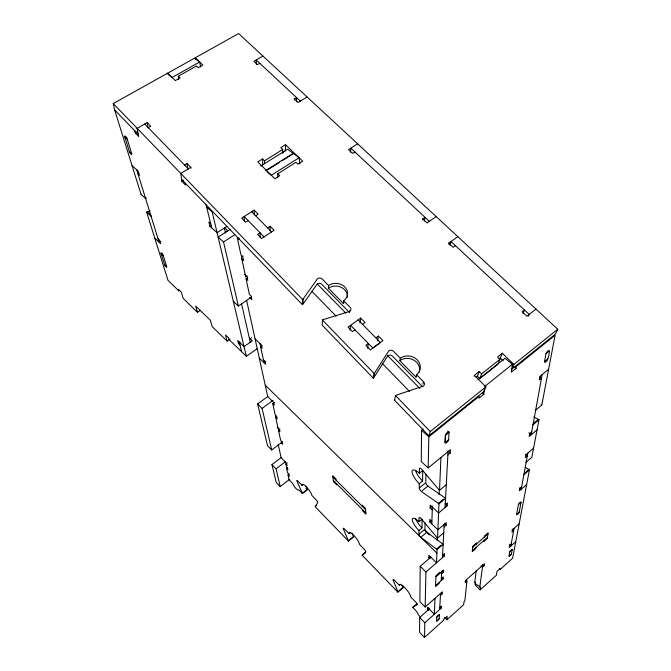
<?xml version="1.0" encoding="UTF-8"?>
<svg xmlns="http://www.w3.org/2000/svg" width="671" height="671" viewBox="0 0 671 671"><rect width="100%" height="100%" fill="white"/><g stroke="black" fill="none" stroke-linecap="round" stroke-linejoin="round"><path stroke-width="1.01" d="M282.743 153.466L282.743 149.465L280.822 147.612L285.527 144.684L302.671 161.174L297.949 164.16L296.003 162.273L277.744 173.797L277.769 177.723M285.527 144.684L285.502 150.707L282.39 152.653M430.103 558.859L428.844 557.618L428.912 555.311L436.519 562.801L437.047 549.566A2.86 0.856 49.8 0 0 436.486 549.071L420.834 537.286A2.818 0.839 50.3 0 1 418.939 534.208L418.964 530.518A9.973 3.011 50.4 0 1 412.262 519.572A9.973 3.011 50.4 0 1 419.031 521.711L422.109 519.119L422 527.951L418.964 530.518M419.031 521.711L419.056 517.853A2.894 0.889 50.4 0 1 421.036 518.457L436.955 537.521A2.936 0.906 49.9 0 0 437.526 538.125L443.724 532.816M431.864 521.308L429.843 519.362L429.767 521.996L437.911 529.763L438.968 503.887A3.095 1.015 50.1 0 0 438.356 503.376L421.321 491.424A3.036 0.99 50.6 0 1 419.266 488.035L419.3 483.682A10.778 3.581 50.7 0 1 412.011 471.604A10.778 3.581 50.7 0 1 419.375 473.265L422.73 470.522L422.596 480.964L419.3 483.682M419.375 473.265L419.4 468.685A3.137 1.065 50.8 0 1 421.564 469.138L438.909 489.679A3.179 1.082 50.2 0 0 439.539 490.325L446.282 484.697M429.515 608.756L419.702 617.463L419.56 632.275L424.508 637.45L443.707 620.18L443.766 619.299L447.171 616.238L446.928 619.761L444.621 617.412M430.983 557.022L420.214 566.316L419.861 601.61L425.162 607.029L442.357 591.822L442.239 593.81L440.419 595.429M423.2 428.945L421.581 430.245L421.271 461.556L428.165 467.93L450.442 449.687L450.249 453.034L447.901 454.963M294.292 100.013L294.309 98.972L296.574 97.605L296.498 101.757M425.07 522.935L424.961 529.109A2.81 0.856 50.2 0 0 426.84 532.187L442.55 543.846A2.852 0.872 49.7 0 1 443.112 544.34L437.047 549.566M425.951 474.447L425.8 482.642A3.028 1.015 50.5 0 0 427.846 486.03L444.94 497.84A3.087 1.04 50 0 1 445.561 498.352L438.968 503.887M424.508 637.45L424.818 622.755L419.702 617.463M425.162 607.029L425.917 572.002L420.214 566.316M428.165 467.93L428.836 436.787L421.581 430.245M428.744 610.442L427.469 609.142L427.519 607.28L434.347 614.259L435.018 598.306M432.216 509.851L430.145 507.88L430.22 505.104L438.616 513.013L447.255 505.716L447.414 502.915L445.25 504.735M431.822 523.908L432.334 507.058M181.615 179.358L302.403 304.651L302.587 299.434A3.313 2.818 2.8 0 0 303.225 298.838L317.584 278.633A3.28 2.759 4 0 1 322.197 279.052L328.564 285.51A11.541 9.771 5.3 0 1 344.793 287.003A11.541 9.771 5.3 0 1 343.602 300.751L343.326 303.359L328.362 288.169L328.564 285.51M303.066 303.191L303.133 301.455M303.158 300.583L303.225 298.838M437.19 540.574L437.316 537.513M439.102 494.686L439.312 489.545M437.526 538.125L437.878 529.788L446.29 522.617L446.148 525.225L444.068 526.995M439.539 490.325L440.922 457.488M436.578 620.977L436.754 617.236A1.828 0.47 -46.1 0 1 438.104 615.374A1.828 0.47 -46.1 0 1 439.388 614.879L439.186 618.645A1.82 0.461 -46.1 0 1 437.844 620.482A1.82 0.461 -46.1 0 1 436.578 620.977L439.186 618.645M439.329 582.277L439.279 583.325L435.513 586.639L435.974 575.643L439.824 572.279L439.773 573.37M439.673 609.511L440.528 593.441M441.208 580.625L441.686 571.692M442.432 557.668L444.168 524.42M445.066 507.561L448.043 451.65M424.818 622.755L441.434 607.934L441.543 606.056L439.773 607.641M435.554 585.59L443.086 578.972L443.204 576.859L441.317 578.511M441.568 573.864L443.472 572.204L443.598 570.023L435.932 576.725M425.917 572.002L444.395 555.965L444.529 553.642L442.558 555.353M343.602 300.751L350.119 307.352A3.33 2.843 6.5 0 1 349.792 311.352L323.313 319.606A3.355 2.894 4.5 0 0 322.491 320.033L322.13 325.116L373.269 378.159A3.405 3.011 10 0 0 373.898 377.513L387.754 355.764A3.372 2.944 11.3 0 1 392.493 356.192L422.235 386.412A3.43 3.028 15.5 0 1 422.613 386.873M350.472 152.183L350.841 148.182L429.339 221.346M354.716 152.887L354.816 151.889L352.535 153.357L348.559 149.641L357.643 143.82M428.836 436.787L479.169 396.309L478.985 398.205L483.791 394.338L484.286 389.49M466.06 580.214L466.924 581.069L464.844 600.771L463.98 601.887L463.678 604.68L446.928 619.761M476.024 547.385L475.89 548.492L472.241 551.705L472.854 546.135L476.544 542.898L476.41 544.03M349.608 311.646L349.708 310.799M350.002 330.107L350.581 325.309L372.841 348.073L380.398 342.47L358.129 319.857M475.412 583.141L475.177 584.995L480.151 589.843C482.264 585.481 476.452 586.295 474.758 582.487L476.225 570.518M483.908 540.465L483.757 541.589L487.372 538.419L488.144 532.749L484.496 535.944L484.345 537.077M479.765 587.36L482.466 567.238L484.177 565.712L484.454 563.69L465.389 580.641L465.188 582.613L466.924 581.069M359.966 323.128L360.671 318.046L365.083 322.516L362.575 324.336M477.995 379.752L505.028 358.247L512.468 364.227L511.377 372.128L516.024 368.387L516.309 366.441L555.093 335.248L541.807 404.999L535.676 410.115A3.028 1.384 48.8 0 1 535.198 409.679M367.607 348.4L368.387 343.477L365.854 345.339L370.35 349.943L382.94 340.608L378.444 336.054L375.936 337.907M499.224 568.723L500.063 569.52L500.222 568.563L496.985 571.474L496.364 575.248L480.151 589.843M377.58 341.027L378.444 336.054M373.269 378.159L374.116 373.428A3.439 3.028 9.8 0 0 374.754 372.774L388.727 350.891A3.405 2.961 11.3 0 1 393.508 351.319L400.352 358.264A12.003 10.484 13.4 0 1 417.169 359.799A12.003 10.484 13.4 0 1 416.523 374.653L415.903 377.018L399.815 360.688L400.352 358.264M374.183 375.945L374.468 374.359M509.004 556.058L509.759 551.923A1.753 0.436 -47.5 0 1 511.126 550.077A1.753 0.436 -47.5 0 1 512.208 549.734L511.436 553.885A1.745 0.428 -47.4 0 1 510.086 555.705A1.745 0.428 -47.4 0 1 509.004 556.058L511.436 553.885M514.061 528.379L510.841 546.018L509.457 544.735M516.628 514.347L518.415 504.584A1.912 0.52 -48 0 1 519.908 502.529A1.912 0.52 -48 0 1 521.065 502.26L519.237 512.048A1.879 0.503 -47.9 0 1 517.777 514.061A1.879 0.503 -47.9 0 1 516.628 514.347L519.237 512.048M527.817 453.084L521.208 489.276L519.664 487.918M542.168 374.569L531.155 434.816L528.84 432.87M545.993 353.642L544.508 361.761A2.424 0.805 -50.5 0 0 545.892 361.828A2.424 0.805 -50.5 0 0 547.788 359.094C549.792 353.483 550.287 346.488 545.993 353.642L549.306 350.958M525.385 467.393L528.857 469.49A2.734 1.124 48.2 0 1 529.436 469.926L512.61 558.238L500.063 569.52M533.856 416.884L538.352 419.358A2.944 1.325 48.5 0 1 538.989 419.811L531.835 457.337L526.156 462.202A2.81 1.166 48.4 0 1 525.863 461.933M422.579 219.887L422.78 218.947L425.062 217.354L424.257 221.12M479.211 371.558L477.408 376.263L479.773 378.595L481.593 373.898L479.211 371.558L474.363 375.391L485.963 386.823L484.093 391.436L428.87 435.831L394.489 400.176L395.546 395.596A3.489 3.103 13.7 0 1 396.376 395.135L423.376 386.085A3.464 3.045 15.4 0 0 423.535 381.757L416.523 374.653M448.505 244.118L448.74 243.196L457.84 236.67M450.065 245.225L451.021 241.56L529.201 314.422L528.471 316.116M422.881 384.097L423.317 382.537M428.87 435.831L430.262 431.512L485.963 386.823M474.07 376.171L474.363 375.391M499.14 359.019L500.306 358.088L502.294 353.265L513.885 364.428L511.788 369.176L555.303 334.2L557.752 329.243L238.633 33.55L195.227 57.798L195.395 59.409M502.294 353.265L497.563 357.014L499.945 359.32L497.983 364.11L480.57 377.966M523.07 313.432L524.487 310.036L522.214 311.805L526.928 316.209L536.003 309.096M351.981 533.135L353.432 536.632A2.256 0.562 51.5 0 1 353.525 536.976L348.484 541.12L315.269 506.823A2.198 0.528 52.2 0 1 315.278 506.588L317.811 502.411A2.231 0.545 52.2 0 0 316.469 500.189L311.948 495.533A7.758 1.896 52.4 0 0 306.337 486.769A7.758 1.896 52.4 0 0 302.118 485.435L297.949 481.157A2.198 0.528 52.6 0 0 296.783 480.805L302.319 493.21A2.156 0.512 52.5 0 1 302.436 493.562L307.41 489.662A2.156 0.528 52.5 0 0 307.301 489.31L305.942 486.232M402.055 585.146L402.927 587.402A2.365 0.596 50.4 0 1 403.003 587.729L397.895 592.158L362.248 555.336A2.298 0.562 51.2 0 1 362.281 555.127L365.77 551.688A2.332 0.579 51.2 0 0 364.42 549.432L359.572 544.441A8.102 2.013 51.4 0 0 353.885 535.483A8.102 2.013 51.4 0 0 349.021 533.604L344.55 529.008A2.29 0.57 51.6 0 0 343.2 528.496L348.383 540.784A2.256 0.554 51.5 0 1 348.484 541.12M436.754 617.236L439.388 614.879M509.759 551.923L512.208 549.734M511.218 543.963L509.557 545.439L509.188 547.486L515.773 541.614M427.469 609.142L428.945 607.834M519.161 523.875L512.359 529.88L511.973 532.061L513.667 530.56L512.132 529.159M419.702 616.381A4.856 1.199 50 0 1 417.614 613.118A2.416 0.596 50.1 0 0 416.087 610.945L412.682 607.431L417.026 603.489M472.745 547.242L488.002 533.881M472.376 550.589L487.54 537.278M518.415 504.584L521.065 502.26M526.651 484.554L519.388 490.853L519.84 488.337L521.669 486.752M398.675 591.084L402.927 587.402M436.486 549.071L441.032 545.154M524.68 473.089L528.857 469.49M523.866 474.733L529.436 469.926M428.844 557.618L430.321 556.351M397.895 592.158A2.374 0.587 50.5 0 0 397.819 591.83L393.047 579.727A2.399 0.604 50.5 0 1 394.598 580.415L399.413 585.355L400.713 584.223M436.896 553.105L265.238 385.204M533.579 448.178L525.896 454.728L525.385 457.555L527.305 455.911L525.762 454.594M418.939 534.208L424.206 529.746M421.589 536.649L426.84 532.187M474.758 582.487L475.42 582.084M537.077 429.817L529.176 436.494L529.721 433.474L531.709 431.797M429.767 521.996L431.344 520.671M430.145 507.88L432.292 506.077M438.356 503.376L443.296 499.216M533.848 423.141L538.352 419.358M538.989 419.811L532.975 424.86A2.952 1.308 48.6 0 0 532.506 424.5M362.281 555.127L365.796 552.191M362.248 555.336L365.2 552.87M422.143 490.753L427.846 486.03M419.266 488.035L424.986 483.313M349.23 540.088L353.432 536.632M548.61 369.293L540.012 376.33L539.367 379.92L541.514 378.159L539.954 376.917M349.021 533.604L350.304 532.548M544.55 361.526L547.83 358.859M484.579 386.58L512.468 364.227M513.885 364.428L557.752 329.243M481.593 373.898L499.945 359.32M315.278 506.588L316.67 505.489M476.209 377.219L477.408 376.263M303.158 492.556L307.301 489.31M302.118 485.435L303.384 484.445M281.543 457.303L271.965 464.584L276.192 482.407L280.184 486.592L289.83 479.144M302.436 493.562L299.56 490.585A2.164 0.512 52.5 0 0 298.545 489.872L298.134 490.098A4.311 1.023 52.6 0 1 293.797 485.611L293.059 484.202A2.147 0.512 52.7 0 0 291.885 482.667L289.05 479.74L288.01 474.842L288.84 474.196M287.708 467.36L286.584 468.215L287.96 469.633L285.703 464.055L287.113 462.973M280.184 486.592L276.075 468.836L285.653 461.522M267.704 396.611L257.622 403.95L267.486 445.636L271.705 449.964L282.432 441.879M281.166 442.843L282.583 444.269L282.08 441.912L280.663 440.47L278.473 430.237L280.008 429.079M271.705 449.964L262.093 408.421L273.03 400.411M275.714 417.337L277.182 418.788L276.637 416.238L275.16 414.77L272.787 403.674L274.397 402.491M355.026 329.822L352.501 331.659L348.09 327.138L360.671 318.046M455.416 245.653L453.135 247.297L448.74 243.196M265.624 361.526L264.022 362.667L259.912 343.451M230.136 339.023L227.108 341.111L225.515 334.946L228.576 337.916L228.97 339.467L246.341 356.301L257.261 348.618M262.093 345.54L260.558 346.622L262.168 348.148L261.505 345.011L255.064 338.897M436.158 216.574L427.058 222.948L422.78 218.947M249.553 339.073L251.633 337.622M240.033 345.137L238.457 343.619L240 342.546M233.323 301.296L238.381 306.026L251.768 296.943M249.612 297.521L251.868 299.601L251.113 296.02L249.402 294.452L246.064 278.842L247.758 277.719M150.161 211.08L147.301 211.893A2.65 1.837 -46.5 0 0 146.655 212.204L167.993 280.344L178.947 290.962L178.469 289.377L181.304 292.128L183.191 298.419L197.484 312.309L200.042 310.598M247.205 275.94L245.695 276.947L241.434 257.018L242.986 255.995M267.586 227.863L270.077 226.236L274.095 230.304L261.589 238.507L257.572 234.397L260.088 232.753L260.239 237.425M238.381 306.026L223.552 241.946L234.775 234.691M225.322 232.191L227.729 230.648L224.651 227.93M230.195 229.348L218.125 237.098L223.552 241.946M248.144 220.549L245.636 222.168L241.686 218.125L254.175 210.115L258.125 214.124L255.634 215.726M226.79 226.437L217.077 232.661L209.889 226.253L208.857 222.009L210.652 223.602M209.889 226.253L211.508 225.221M160.805 241.191L159.128 242.248L136.708 169.805M265.624 170.635L293.353 153.265L299.107 157.744L271.336 175.248L267.05 171.793M267.419 169.931L279.547 162.332M282.139 160.704L293.403 153.651L287.691 149.205L260.902 165.905M264.584 163.783L264.508 160.805L282.743 149.465M261.162 165.88L262.747 164.89L262.587 158.926L257.781 161.904L274.884 178.763L279.698 175.71L277.744 173.797M185.313 183.2L185.582 185.146L181.891 181.313L183.544 180.306M184.592 165.049L187.092 163.539L190.816 167.356L180.776 173.428L181.891 181.313M307.117 97.01L298.067 102.487L294.309 98.972M148.249 127.7L150.732 126.265L147.175 122.617L137.194 128.354L138.754 136.532L135.257 132.9L134.854 130.862M259.794 63.326L257.53 64.634L253.932 61.271L262.957 56.087M135.257 132.9L136.901 131.952M199.623 62.017L172.12 77.459L167.138 73.5L194.582 58.167L199.623 62.017L200.696 67.033M178.721 79.388L178.318 76.2L196.393 66.035L198.146 67.729L202.818 65.095L195.227 57.798M145.926 198.364A2.701 1.904 -47.3 0 1 145.607 198.582L141.086 194.431L114.598 109.851L113.248 103.577L167.742 73.147L175.307 80.604L180.063 77.92L178.318 76.2M513.818 366.609L516.024 368.387M482.332 393.105L483.791 394.338M206.668 207.113L212.17 211.944L246.341 356.301M124.806 136.968L127.188 139.056L131.717 153.676L129.36 151.587L124.789 136.918A2.273 0.637 58.8 0 1 125.46 136.288A2.273 0.637 58.8 0 1 127.171 139.014M447.607 431.05L449.067 432.342L445.401 435.311L445.058 442.659A2.525 0.897 -48.1 0 0 446.836 442.457A2.525 0.897 -48.1 0 0 448.714 439.681M241.476 258.704L243.598 260.6L242.759 256.649L240.981 255.055L237.291 237.811L239.111 239.413L238.759 237.744M132.07 165.636L138.26 171.206L139.534 175.349L137.991 173.957M447.951 450.971L450.249 453.034M244.689 274.565L247.012 276.67L247.809 280.428L246.064 278.842M145.464 197.417L146.219 198.113M147.301 211.893L151.009 215.332M146.655 212.204L151.101 216.33M300.34 101.111L256.196 59.971L256.339 64.525M445.158 503.745L447.255 505.716M158.029 238.708L159.488 240.084L160.579 243.623L154.775 238.146M161.057 253.386L163.204 255.433L166.676 266.647A1.904 0.486 56.3 0 1 165.997 266.865A1.904 0.486 56.3 0 1 164.546 264.6L161.048 253.386A1.938 0.503 56.5 0 1 161.728 253.126A1.938 0.503 56.5 0 1 163.204 255.433M444.63 523.774L446.148 525.225M249.604 338.192L252.338 340.801L244.043 346.597L237.693 340.474L238.457 343.619M482.717 564.328L484.177 565.712M481.006 565.846L482.466 567.238M164.546 264.609L166.676 266.647M263.351 359.681L264.936 361.208L265.573 364.21L259.283 358.163M500.306 358.088L503.166 360.847M227.108 341.111L212.111 326.534L210.417 320.319L195.68 306.051L197.484 312.309M443.028 554.632L444.395 555.965M262.587 158.926L264.508 160.805M272.787 403.674L274.288 405.15L273.726 402.483L267.737 396.586L246.576 300.172M442.088 570.836L443.472 572.204M441.719 577.622L443.086 578.972M332.883 476.989L365.519 509.524M257.622 403.95L262.093 408.421M333.378 480.57L365.821 512.988M277.224 427.058L279.396 429.23L279.916 431.679L278.473 430.237M441.359 592.929L442.239 593.81M440.579 607.062L441.434 607.934M251.65 211.709L271.57 231.94M349.516 312.501L321.845 284.378A3.254 2.743 3.9 0 0 317.274 283.967L303.04 304.055A3.288 2.801 2.8 0 1 302.403 304.651M317.299 284.034L345.791 313.055M387.637 355.68L419.836 388.484M264.064 236.863L244.16 216.515L244.429 221.245M285.703 464.055L287.071 465.456L286.609 463.258L281.107 457.639L278.205 444.37M312.023 291.457L336.121 316.167M382.344 363.556L409.419 391.31M305.968 488.186L307.41 489.662M144.693 124.043L188.316 168.866M288.01 474.842L289.36 476.234L288.907 474.103L287.54 472.694L286.584 468.215M113.248 103.577L302.587 299.434M322.491 320.033L374.116 373.428M395.546 395.596L430.262 431.512M114.598 109.851L138.369 134.502M271.965 464.584L276.075 468.836M206.098 204.756L211.675 227.846M239.27 342L241.627 351.73M224.366 227.989L225.523 233.089M241.476 303.443L250.275 342.244M275.437 416.054L278.205 429.012M137.194 128.354L137.496 129.897M147.175 122.617L148.09 127.767M336.07 480.168L335.911 478.968L332.715 475.781L333.546 481.753L336.716 484.923L336.557 483.741M187.092 163.539L187.88 169.52M299.107 157.744L299.895 163.892M190.816 167.356L190.941 168.354M362.181 506.194L362.072 505.028L365.41 508.358L365.921 514.137L362.617 510.832L362.508 509.675M254.175 210.115L254.368 214.888M270.077 226.236L270.161 230.933M422 527.951A9.956 3.045 50.3 0 1 415.517 518.339M422.596 480.964A10.761 3.623 50.7 0 1 415.55 470.438M412.682 607.431A2.407 0.596 50.1 0 1 412.749 607.247L417.337 604.68A2.449 0.621 50.1 0 0 415.995 602.39L410.769 597.014A8.513 2.139 50.3 0 0 405.024 587.88A8.513 2.139 50.3 0 0 399.413 585.355M141.405 194.221A2.692 1.912 -47.2 0 1 141.086 194.431M131.701 153.634A2.231 0.621 58.5 0 1 131.021 154.204A2.231 0.621 58.5 0 1 129.344 151.545M394.489 400.168A3.456 3.087 14 0 1 394.884 399.908M416.657 376.381A11.944 10.451 13.4 0 1 415.903 377.018M399.815 360.688A11.944 10.451 13.4 0 1 413.881 360.159A11.944 10.451 13.4 0 1 419.35 372.011M344.08 302.772A11.491 9.746 5.3 0 1 343.326 303.359M328.362 288.169A11.491 9.746 5.3 0 1 340.449 286.978A11.491 9.746 5.3 0 1 347.284 295.76M347.259 296.767A11.491 9.746 5.3 0 1 347.117 297.765M541.807 404.999A3.019 1.401 48.6 0 1 541.187 404.412M445.452 435.068L445.091 442.625L448.681 439.706L449.008 431.772L446.668 433.072L445.452 435.068M429.44 534.762L424.928 530.392L429.406 534.787"/></g></svg>
